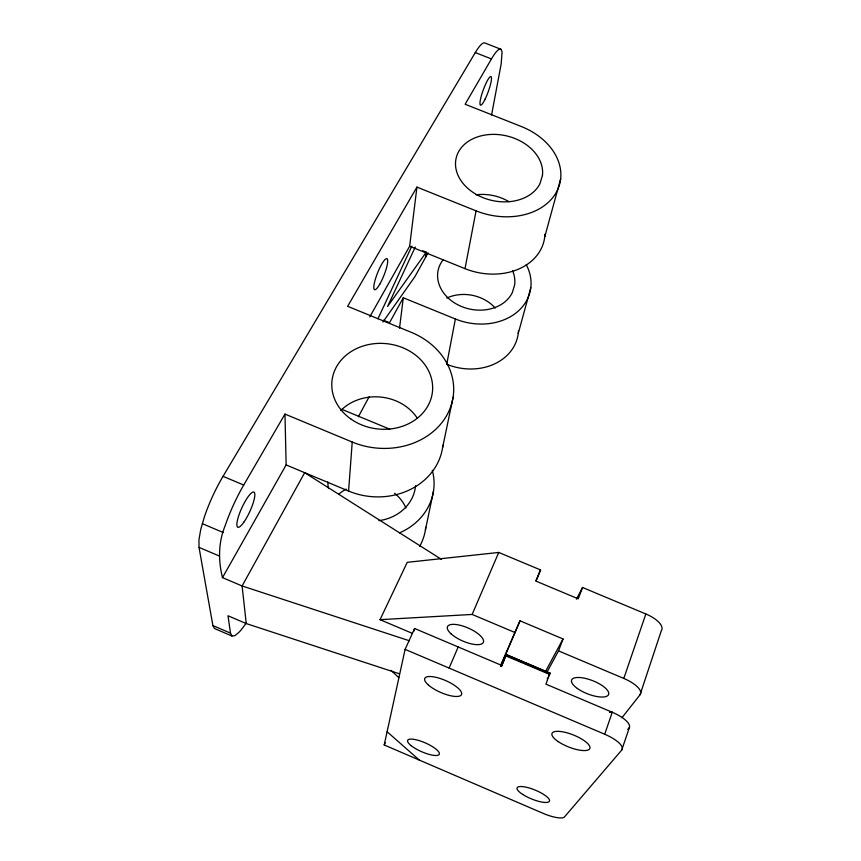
<?xml version="1.0" encoding="UTF-8"?>
<svg xmlns="http://www.w3.org/2000/svg" width="861" height="861" viewBox="0 0 861 861"><rect width="100%" height="100%" fill="white"/><g stroke="black" fill="none" stroke-linecap="round" stroke-linejoin="round"><path stroke-width="1.29" d="M409.492 640.799L242.102 585.964L222.493 577.623C218.145 560.285 218.328 542.279 225.184 525.63A55.954 12.743 -65.4 0 1 243.717 485.034L284.969 414.087L352.235 442.048A71.947 61.056 6.2 0 0 447.397 414.259A71.947 61.056 6.2 0 0 411.052 332.238L347.629 306.312L416.939 187.106L476.068 210.848A62.745 47.14 13.1 0 0 556.615 191.788A62.745 47.14 13.1 0 0 521.26 126.492L465.123 104.246L491.459 58.946A43.986 7.631 -70 0 1 500.887 49.26L502.103 51.703L501.167 63.983L491.566 114.965M284.969 414.087L286.132 464.929L348.587 491.05L352.235 442.048M501.952 665.51L414.604 628.487L405.1 649.377L384.21 744.969L543.162 813.376A19.706 5.263 22.1 0 0 564.525 816.895L621.717 750.092L629.466 727.362A23.796 8.072 21.1 0 0 612.236 712.251L545.917 684.14L550.018 673.076L506.343 654.554L501.522 666.392M399.526 328.224L403.292 297.777L455.383 318.99A55.491 44.406 12.5 0 0 515.664 313.232A55.491 44.406 12.5 0 0 526.243 264.639M369.746 316.902L409.642 246.257L416.939 187.106M425.506 257.461L426.26 252.187L422.762 250.766M455.383 318.99L446.73 364.268A52.435 43.05 12.2 0 0 518.462 330.968M409.642 246.257L465.015 268.654L476.068 210.848M425.431 529.795L433.492 491.168M442.565 447.752L453.101 397.265M414.012 631.091L414.604 628.487M518.247 333.444L530.806 287.649M544.733 236.893L560.662 178.819M621.997 717.665L640.078 694.73L661.313 630.715A22.687 9.288 20.4 0 0 645.858 613.979L582.542 587.493L576.429 599.17M621.717 750.092L622.223 749.199A24.043 7.781 21.3 0 0 604.713 734.229L612.236 712.251L609.545 712.133M640.078 694.73A23.408 8.513 20.9 0 0 623.805 678.436L645.858 613.979M547.187 678.737L547.435 678.059M547.058 671.989L558.52 650.884L563.04 638.948L520.001 620.824L500.725 665.209M582.542 587.493L578.248 598.836L536.026 581.143L540.557 569.939L498.745 552.45L407.231 562.33L380.045 619.672L412.247 633.33M501.791 665.133L502.361 663.67L501.522 665.639M548.479 676.445L550.018 673.076M501.446 666.371L504.428 658.934L502.856 662.701M500.51 666.468L520.001 620.824M504.912 657.998L506.343 654.554M405.1 649.377L449.108 668.082L458.181 646.955M380.045 619.672L472.14 614.442L498.745 552.45M535.876 580.798L540.557 569.939M384.21 744.969L385.254 742.634M415.271 247.042L387.59 306.462L426.26 252.187M377.979 318.71L411.838 246.16M545.519 671.462L563.04 638.948M358.359 416.767L369.111 396.846M403.292 297.777L389.538 322.724L383.511 320.26M428.068 252.811L415.002 276.521L382.93 322.014M222.493 577.623L286.132 464.929M246.386 622.718A49.077 9.46 -65.1 0 1 238.777 632.501L234.741 635.741L231.9 635.988L214.475 628.519L212.904 625.603L199.031 547.402L198.934 539.836L200.753 529.397L204.401 516.848A55.9 13.69 -65.2 0 1 223.031 476.348L475.294 52.586A43.954 8.212 -70.2 0 1 485.077 43.05L500.887 49.26M627.755 729.439L629.466 727.362M609.577 712.165L612.236 712.251M231.9 635.988L230.5 633.126L227.993 615.776L246.246 623.568L399.526 673.829M475.294 52.586L491.459 58.946M341.795 409.319L389.807 429.208M223.031 476.348L243.717 485.034M472.14 614.442L515.233 632.631M558.52 650.884L623.805 678.436M202.41 523.703L223.139 532.475M506.268 654.737L549.964 673.334M506.096 655.124L521.841 661.786M524.263 662.809L549.684 673.582M506.085 655.275L549.813 673.786M505.837 655.878L549.598 674.4M199.031 547.402L219.383 556.034M449.108 668.082L604.713 734.229M212.904 625.603L230.5 633.126M441.467 559.381L304.676 472.689L242.102 585.964L246.246 623.568M387.106 731.742L419.318 760.069M391.012 670.332L398.751 677.639M442.888 445.255A66.932 58.257 5.1 0 1 348.587 491.05M340.827 410.471A47 40.897 5.1 0 1 417.327 418.263M476.058 194.823A41.35 32.137 12.8 0 1 508.937 201.657M446.773 298.078A36.829 30.232 12.2 0 1 495.279 308.055M415.572 485.712A43.976 39.089 3.7 0 1 378.948 520.647M328.504 488.348A43.976 39.089 3.7 0 1 327.804 481.945M338.803 494.192A41.296 37.378 2.1 0 1 346.208 489.102M394.532 493.245A41.296 37.378 2.1 0 1 405.929 507.979M443.254 259.613A38.971 31.179 12.5 0 0 459.182 305.472A38.971 31.179 12.5 0 0 512.317 292.6L514.663 284.808A38.971 31.179 12.5 0 0 512.629 270.828M425.754 527.309A58.806 53.231 2.1 0 1 419.544 546.574M544.938 234.246A58.871 45.773 12.8 0 1 465.015 268.654M432.297 470.3A62.627 55.674 3.7 0 1 399.579 532.851M542.441 175.461L539.933 183.737A44.062 33.095 13.1 0 1 468.115 188.634A44.062 33.095 13.1 0 1 484.345 135.166A44.062 33.095 13.1 0 1 542.441 175.461M485.227 98.907A15.218 2.637 -70 0 0 490.964 76.564A15.218 2.637 -70 0 0 481.019 97.099A15.218 2.637 -70 0 0 485.227 98.907M244.104 521.852A19.351 4.402 -65.4 0 0 254.372 492.492A19.351 4.402 -65.4 0 0 239.067 514.717A19.351 4.402 -65.4 0 0 244.104 521.852M351.213 419.253A50.519 42.867 6.2 0 0 432.179 393.757A50.519 42.867 6.2 0 0 363.256 345.961A50.519 42.867 6.2 0 0 351.213 419.253M379.723 284.27A16.703 3.422 -68.3 0 0 387.192 258.849A16.703 3.422 -68.3 0 0 375.31 279.405A16.703 3.422 -68.3 0 0 379.723 284.27M577.365 688.477A19.846 7.071 21.4 0 0 608.286 695.053A19.846 7.071 21.4 0 0 584.684 678.242A19.846 7.071 21.4 0 0 577.365 688.477M450.96 633.728A19.555 7.039 23.6 0 0 482.149 643.662A19.555 7.039 23.6 0 0 463.186 626.141A19.555 7.039 23.6 0 0 450.96 633.728M428.552 685.152A20.061 6.425 23.7 0 0 460.377 695.742A20.061 6.425 23.7 0 0 440.563 678.619A20.061 6.425 23.7 0 0 428.552 685.152M522.67 794.412A17.5 4.789 22.3 0 0 549.296 801.43A17.5 4.789 22.3 0 0 527.89 787.621A17.5 4.789 22.3 0 0 522.67 794.412M558.089 741.525A20.363 6.457 21.7 0 0 589.57 748.995A20.363 6.457 21.7 0 0 565.15 732.345A20.363 6.457 21.7 0 0 558.089 741.525M411.084 745.604A17.285 4.768 23.7 0 0 438.346 755.097A17.285 4.768 23.7 0 0 420.975 741.203A17.285 4.768 23.7 0 0 411.084 745.604"/></g></svg>
